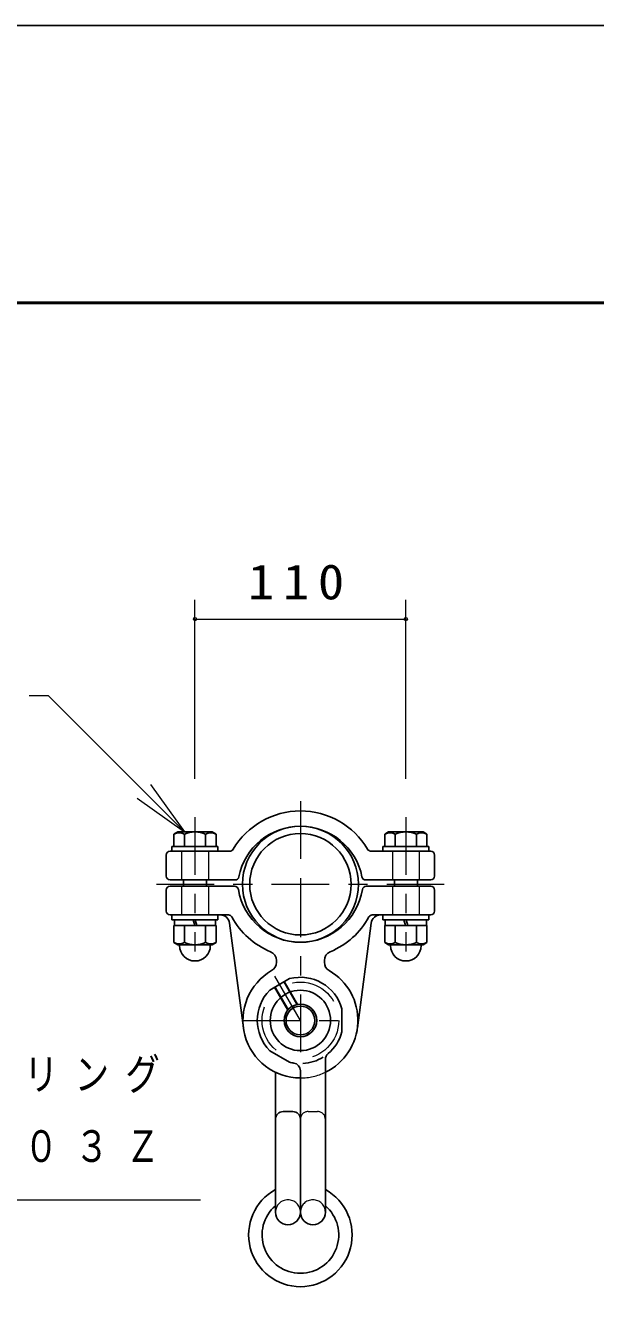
# Model space of a CAD drawing. Units: millimetres on the paper, with parts at other scales. Extents: x 197 to 617, y 140 to 437.
# Drawn here: x 381.5 to 411.3, y 370.5 to 436.9 of the extents above; entities that cross this region are included whole.
import ezdxf

# ---------------------------------------------------------------- set-up
doc = ezdxf.new("R2010")
doc.units = ezdxf.units.MM
doc.linetypes.add('USER1', pattern=[4.5, 2.5, -2])
doc.linetypes.add('USER2', pattern=[6, 3, -1, 1, -1])
for name, color, linetype, lineweight in [('A3図枠', 140, 'Continuous', 50), ('線', 2, 'Continuous', 25), ('補助', 2, 'Continuous', 13)]:
    doc.layers.add(name, color=color, linetype=linetype, lineweight=lineweight)
doc.styles.add('ＭＳ ゴシック', font='')
doc.styles.get('ＭＳ ゴシック').set_extended_font_data('MS Gothic')

# ---------------------------------------------------------------- blocks, each defined once
blk = doc.blocks.new('dimension_origin')
at = {"color": 0, "linetype": 'Continuous', "lineweight": -2}
blk.add_circle((0, 0), 1.25, dxfattribs=at)

msp = doc.modelspace()

# ---------------------------------------------------------------- linework, layer by layer
at = {"layer": 'A3図枠', "color": 7}
msp.add_line((599.142, 422.455), (214.142, 422.455), dxfattribs=at)
at = {"layer": '線', "color": 1, "linetype": 'USER2', "lineweight": 13}
for p, q in [((395.861, 396.467), (395.861, 391.892)), ((390.361, 395.642), (390.361, 388.642)), ((401.361, 395.642), (401.361, 388.642)), ((388.361, 392.142), (403.361, 392.142)), ((395.861, 392.392), (395.861, 381.559)), ((395.861, 385.042), (394.527, 387.353)), ((392.835, 385.042), (398.887, 385.042))]:
    msp.add_line(p, q, dxfattribs=at)
at = {"layer": '線'}
for p, q in [((389.264, 394.754), (389.461, 394.867)), ((389.264, 394.117), (389.264, 394.754)), ((391.261, 394.867), (389.461, 394.867)), ((389.813, 394.117), (389.813, 394.754)), ((390.91, 394.117), (390.91, 394.754)), ((391.458, 394.754), (391.261, 394.867)), ((391.458, 394.117), (391.458, 394.754)), ((400.264, 394.754), (400.461, 394.867)), ((400.264, 394.117), (400.264, 394.754)), ((402.261, 394.867), (400.461, 394.867)), ((400.813, 394.117), (400.813, 394.754)), ((401.91, 394.117), (401.91, 394.754)), ((402.458, 394.754), (402.261, 394.867)), ((402.458, 394.117), (402.458, 394.754)), ((389.161, 394.117), (391.561, 394.117)), ((389.161, 393.867), (389.161, 394.117)), ((389.264, 394.117), (391.458, 394.117)), ((391.561, 394.117), (391.561, 393.867)), ((400.161, 394.117), (402.561, 394.117)), ((400.161, 393.867), (400.161, 394.117)), ((400.264, 394.117), (402.458, 394.117)), ((402.561, 394.117), (402.561, 393.867)), ((389.161, 393.867), (391.561, 393.867)), ((400.161, 393.867), (402.561, 393.867)), ((389.761, 392.367), (389.761, 392.042)), ((390.961, 392.367), (390.961, 392.042)), ((400.761, 392.367), (400.761, 392.042)), ((401.961, 392.367), (401.961, 392.042)), ((389.161, 390.542), (391.561, 390.542)), ((389.161, 390.292), (389.161, 390.542)), ((389.161, 390.292), (391.561, 390.292)), ((389.264, 389.992), (391.458, 389.992)), ((389.264, 389.992), (389.264, 389.106)), ((389.286, 390.292), (391.436, 390.292)), ((389.286, 390.292), (389.286, 389.992)), ((389.286, 389.992), (391.436, 389.992)), ((389.813, 389.992), (389.813, 389.106)), ((390.344, 389.992), (390.264, 390.292)), ((390.458, 389.992), (390.378, 390.292)), ((390.91, 389.992), (390.91, 389.106)), ((391.436, 390.292), (391.436, 389.992)), ((391.458, 389.992), (391.458, 389.106)), ((391.561, 390.542), (391.561, 390.292)), ((400.161, 390.542), (402.561, 390.542)), ((400.161, 390.292), (400.161, 390.542)), ((400.161, 390.292), (402.561, 390.292)), ((400.264, 389.992), (402.458, 389.992)), ((400.264, 389.992), (400.264, 389.106)), ((400.286, 390.292), (402.436, 390.292)), ((400.286, 390.292), (400.286, 389.992)), ((400.286, 389.992), (402.436, 389.992)), ((400.813, 389.992), (400.813, 389.106)), ((401.344, 389.992), (401.264, 390.292)), ((401.458, 389.992), (401.378, 390.292)), ((401.91, 389.992), (401.91, 389.106)), ((402.436, 390.292), (402.436, 389.992)), ((402.458, 389.992), (402.458, 389.106)), ((402.561, 390.542), (402.561, 390.292)), ((389.264, 389.106), (389.461, 388.992)), ((389.461, 388.992), (391.261, 388.992)), ((389.561, 388.942), (389.561, 388.992)), ((391.161, 388.942), (391.161, 388.992)), ((391.458, 389.106), (391.261, 388.992)), ((400.264, 389.106), (400.461, 388.992)), ((400.461, 388.992), (402.261, 388.992)), ((400.561, 388.942), (400.561, 388.992)), ((402.161, 388.942), (402.161, 388.992)), ((402.458, 389.106), (402.261, 388.992))]:
    msp.add_line(p, q, dxfattribs=at)
at = {"layer": '線', "color": 7}
for p, q in [((388.861, 393.667), (388.861, 392.567)), ((389.061, 393.867), (392.181, 393.867)), ((399.541, 393.867), (402.661, 393.867)), ((402.861, 393.667), (402.861, 392.567)), ((389.061, 392.367), (392.452, 392.367)), ((389.061, 392.042), (392.43, 392.042)), ((399.27, 392.367), (402.661, 392.367)), ((399.292, 392.042), (402.661, 392.042)), ((388.861, 391.842), (388.861, 390.742)), ((402.861, 391.842), (402.861, 390.742)), ((389.061, 390.542), (392.11, 390.542)), ((392.887, 384.651), (392.168, 390.108)), ((398.835, 384.651), (399.554, 390.108)), ((399.613, 390.542), (402.661, 390.542)), ((394.611, 388.165), (394.611, 388.073)), ((397.111, 388.165), (397.111, 388.073)), ((394.257, 386.62), (395.296, 387.22)), ((398.03, 385.642), (398.03, 384.442)), ((395.296, 382.864), (394.257, 383.464)), ((397.161, 383.009), (397.161, 375.042)), ((394.561, 382.339), (394.561, 375.042)), ((395.861, 382.423), (395.861, 375.042)), ((395.861, 382.042), (395.861, 375.042)), ((395.461, 380.292), (394.961, 380.292))]:
    msp.add_line(p, q, dxfattribs=at)
at = {"layer": '線', "color": 4, "linetype": 'USER1', "lineweight": 13}
for p, q in [((389.661, 393.867), (389.661, 392.367)), ((391.061, 393.867), (391.061, 392.367)), ((400.661, 393.867), (400.661, 392.367)), ((402.061, 393.867), (402.061, 392.367)), ((389.661, 392.042), (389.661, 390.542)), ((391.061, 392.042), (391.061, 390.542)), ((400.661, 392.042), (400.661, 390.542)), ((402.061, 392.042), (402.061, 390.542)), ((395.204, 385.581), (394.517, 386.77)), ((395.231, 385.613), (394.552, 386.79)), ((395.682, 385.873), (395.002, 387.05)), ((395.723, 385.881), (395.037, 387.07)), ((396.261, 380.292), (396.761, 380.292))]:
    msp.add_line(p, q, dxfattribs=at)
at = {"layer": '線', "color": 7}
msp.add_lwpolyline([(196.588, 139.92), (616.697, 139.92), (616.697, 436.915), (196.588, 436.915)], close=True, dxfattribs=at)
at = {"layer": '線'}
for centre, radius in [((395.861, 392.142), 3.025), ((395.861, 392.142), 2.645), ((395.861, 385.042), 1.575), ((395.861, 385.042), 0.85), ((395.861, 385.042), 0.75)]:
    msp.add_circle(centre, radius, dxfattribs=at)
at = {"layer": '線', "color": 4, "linetype": 'USER1', "lineweight": 13}
msp.add_circle((395.861, 385.042), 2, dxfattribs=at)
at = {"layer": '線', "color": 7}
msp.add_circle((395.861, 385.042), 0.85, dxfattribs=at)
for centre, radius, start, end in [((395.861, 391.892), 4.075, 30.58206, 149.41794), ((395.861, 391.892), 3.275, 11.2006, 168.7994), ((392.181, 394.067), 0.2, 270, 329.41794), ((399.541, 394.067), 0.2, 210.58206, 270), ((389.061, 393.667), 0.2, 90, 180), ((402.661, 393.667), 0.2, 0, 90), ((389.061, 392.567), 0.2, 180, 270), ((402.661, 392.567), 0.2, 270, 0), ((389.061, 391.842), 0.2, 90, 180), ((392.43, 391.842), 0.2, 9.10669, 90), ((392.452, 392.567), 0.2, 270, 348.7994), ((399.27, 392.567), 0.2, 191.2006, 270), ((399.292, 391.842), 0.2, 90, 170.89331), ((402.661, 391.842), 0.2, 0, 90), ((395.861, 392.392), 3.275, 189.10669, 350.89331), ((389.061, 390.742), 0.2, 180, 270), ((402.661, 390.742), 0.2, 270, 0), ((391.673, 390.042), 0.5, 7.50023, 90), ((392.11, 390.342), 0.2, 28.65485, 90), ((395.861, 392.392), 4.075, 208.65485, 247.51053), ((395.861, 392.392), 4.075, 292.48947, 331.34515), ((399.613, 390.342), 0.2, 90, 151.34515), ((400.05, 390.042), 0.5, 90, 172.49977), ((394.111, 388.165), 0.5, 0, 67.51053), ((397.611, 388.165), 0.5, 112.48947, 180), ((394.111, 388.073), 0.5, 300, 0), ((397.611, 388.073), 0.5, 180, 240), ((395.861, 385.042), 3, 120, 270), ((395.861, 385.042), 2.25, 15.46601, 104.53399), ((395.861, 385.042), 3, 295.67929, 60), ((395.861, 385.042), 2.25, 135.46601, 224.53399), ((395.861, 385.042), 2.25, 309.90447, 344.53399), ((397.561, 383.009), 0.4, 129.90447, 180), ((395.861, 385.042), 2.25, 255.46601, 261.3184), ((395.461, 382.423), 0.4, 0, 81.3184), ((395.861, 385.042), 2.25, 273.41244, 301.90804), ((394.961, 379.892), 0.4, 90, 180), ((395.461, 379.892), 0.4, 0, 90), ((395.211, 375.042), 0.65, 180, 0), ((396.511, 375.042), 0.65, 180, 0)]:
    msp.add_arc(centre, radius, start, end, dxfattribs=at)
at = {"layer": '線'}
for centre, radius, start, end in [((389.538, 394.279), 0.548, 60.00001, 119.99999), ((390.361, 393.488), 1.38, 66.57346, 113.42654), ((391.184, 394.279), 0.548, 60.00001, 119.99999), ((400.538, 394.279), 0.548, 60.00001, 119.99999), ((401.361, 393.488), 1.38, 66.57346, 113.42654), ((402.184, 394.279), 0.548, 60.00001, 119.99999), ((389.538, 389.581), 0.548, 240.00001, 299.99999), ((390.361, 388.942), 0.8, 180, 0), ((390.361, 390.372), 1.38, 246.57346, 293.42654), ((391.184, 389.581), 0.548, 240.00001, 299.99999), ((400.538, 389.581), 0.548, 240.00001, 299.99999), ((401.361, 388.942), 0.8, 180, 0), ((401.361, 390.372), 1.38, 246.57346, 293.42654), ((402.184, 389.581), 0.548, 240.00001, 299.99999), ((395.861, 373.859), 2.7, 118.78221, 61.2178), ((395.861, 373.859), 2, 130.5416, 49.4584)]:
    msp.add_arc(centre, radius, start, end, dxfattribs=at)
at = {"layer": '線', "color": 4, "linetype": 'USER1', "lineweight": 13}
for centre, radius, start, end in [((395.861, 385.042), 3, 270, 295.67929), ((396.261, 379.892), 0.4, 90, 180), ((396.761, 379.892), 0.4, 0, 90), ((395.211, 375.042), 0.65, 0, 180), ((396.511, 375.042), 0.65, 0, 180)]:
    msp.add_arc(centre, radius, start, end, dxfattribs=at)
at = {"layer": '補助'}
for p, q in [((390.361, 397.642), (390.361, 406.967)), ((401.361, 397.642), (401.361, 406.967)), ((390.361, 405.967), (401.361, 405.967)), ((382.713, 401.967), (381.713, 401.967)), ((387.691, 396.989), (382.713, 401.967)), ((388.045, 397.342), (389.813, 394.867)), ((387.338, 396.635), (389.813, 394.867)), ((389.813, 394.867), (387.691, 396.989)), ((376.416, 375.692), (390.648, 375.692))]:
    msp.add_line(p, q, dxfattribs=at)

# ---------------------------------------------------------------- block references
at = {"layer": '補助', "xscale": 0.0667, "yscale": 0.0667}
msp.add_blockref('dimension_origin', (390.361, 405.967), dxfattribs=at)
at = {"layer": '補助', "xscale": 0.0667, "yscale": 0.0667, "rotation": 180}
msp.add_blockref('dimension_origin', (401.361, 405.967), dxfattribs=at)

# ---------------------------------------------------------------- texts
at = {"layer": '補助', "style": 'ＭＳ ゴシック'}
for s, insert, char_height, attachment_point in [('\\T1.33;\\W1.1;110', (395.861, 406.967), 1.833, 8), ('\\T1.47;\\W0.8;ベアリング', (376.141, 383.067), 1.65, 1), ('\\T1.47;\\W0.8;６２０３Ｚ', (376.141, 379.317), 1.65, 1)]:
    msp.add_mtext(s, dxfattribs=dict(at, insert=insert, char_height=char_height, attachment_point=attachment_point))

doc.saveas('drawing.dxf')
